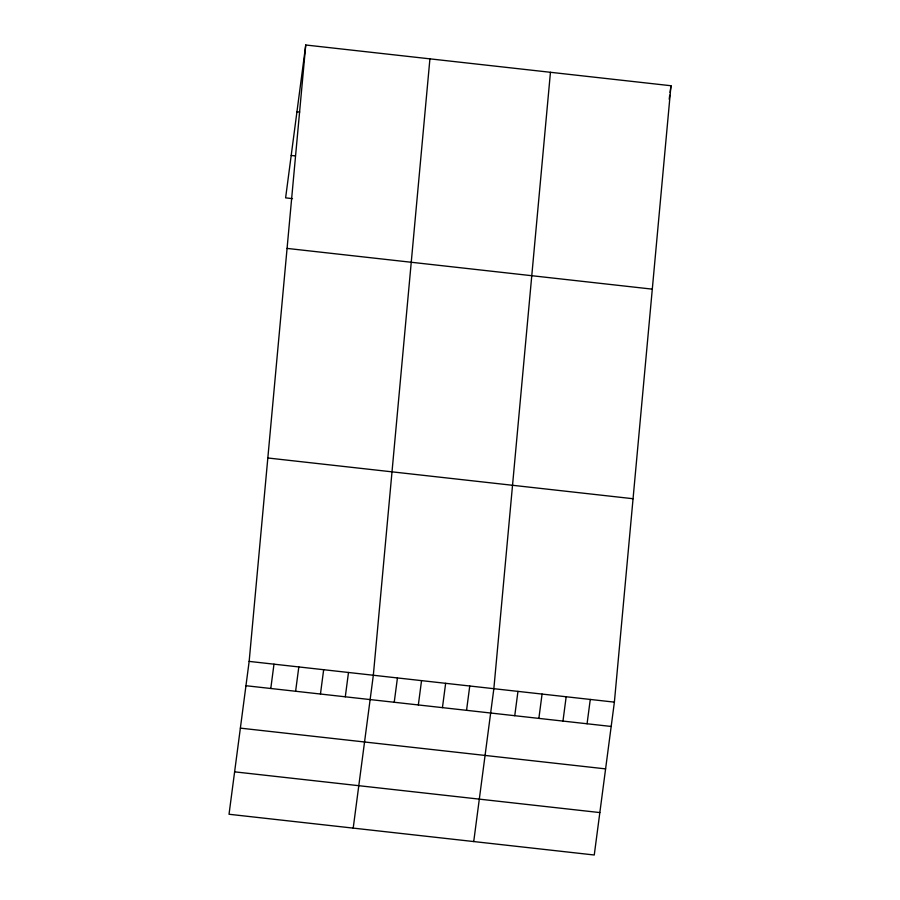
<?xml version="1.0" encoding="UTF-8"?>
<svg xmlns="http://www.w3.org/2000/svg" width="900" height="900" viewBox="0 0 900 900"><rect width="100%" height="100%" fill="white"/><g stroke="black" fill="none" stroke-linecap="round" stroke-linejoin="round"><path stroke-width="1.35" d="M249.154 661.399L305.741 45L670.972 85.736L614.385 702.135L594.259 855L229.028 814.264L249.154 661.399L614.385 702.135M429.919 58.849L373.331 675.248L353.205 828.113M550.451 72.293L493.853 688.691L473.726 841.556M305.741 45L285.615 197.865L292.511 198.641M270.787 688.489L273.983 664.166M295.616 691.256L298.822 666.934M320.456 694.024L323.662 669.701M345.296 696.803L348.491 672.469M394.234 702.259L397.44 677.936M418.343 704.947L421.537 680.625M442.44 707.636L445.646 683.314M466.549 710.325L469.755 686.002M514.755 715.702L517.961 691.38M538.864 718.391L542.07 694.069M562.972 721.08L566.168 696.758M669.195 99.248L669.724 95.198M670.084 92.498L670.972 85.736M587.07 723.769L590.276 699.446M296.955 111.746L299.711 112.05M291.206 155.453L295.346 155.914M287.066 248.411L652.298 289.147M267.829 457.988L633.06 498.724M245.947 685.721L611.179 726.457M240.368 728.134L605.599 768.881M234.607 771.84L599.839 812.576"/></g></svg>
